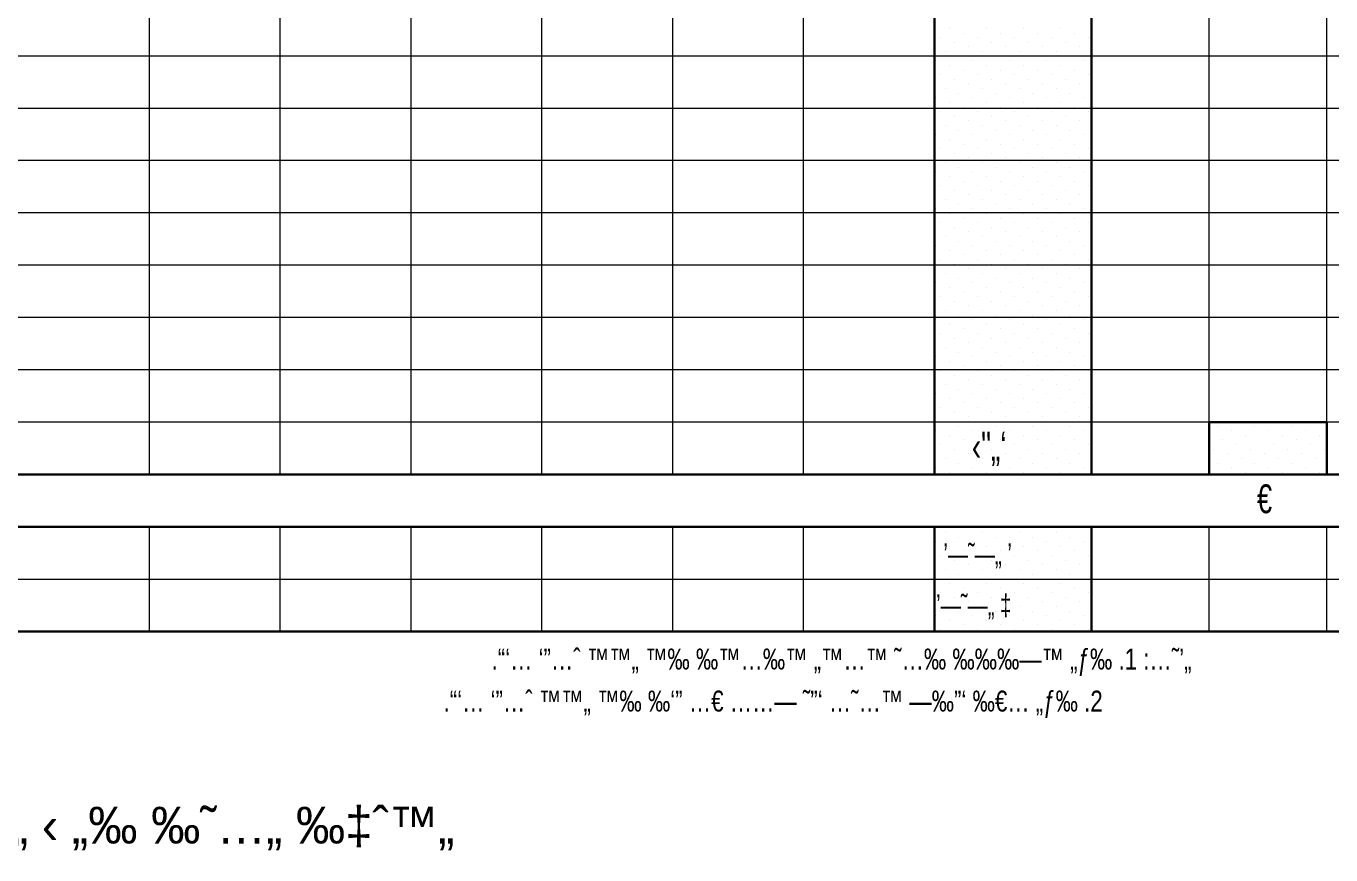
# Model space of a CAD drawing. Extents: x 7547 to 13940, y 5348 to 8442.
# Drawn here: x 10439 to 11436, y 7164 to 7797 of the extents above; entities that cross this region are included whole.
import ezdxf
from ezdxf.enums import TextEntityAlignment as Align

# ---------------------------------------------------------------- set-up
doc = ezdxf.new("R2010")
doc.units = 0
doc.header["$LTSCALE"] = 50
doc.header["$MEASUREMENT"] = 0
doc.layers.add('AXES', color=7, linetype='CONTINUOUS')
for name, color, linetype, lineweight in [('hatch', 8, 'CONTINUOUS', 13), ('misger-1', 11, 'CONTINUOUS', 30), ('misger-d', 1, 'CONTINUOUS', 18), ('text-1', 11, 'CONTINUOUS', 30), ('TEXT-d', 1, 'CONTINUOUS', 18)]:
    doc.layers.add(name, color=color, linetype=linetype, lineweight=lineweight)
doc.styles.add('FONT_9_HAND', font='heb.shx', dxfattribs={"width": 0.8})
doc.styles.add('HEB2', font='heb.shx', dxfattribs={"width": 1.3, "height": 2})

msp = doc.modelspace()

# ---------------------------------------------------------------- linework, layer by layer
at = {"layer": 'hatch'}
for p, q in [((11144.72, 7795.64), (11144.72, 7795.64)), ((11155.33, 7792.1), (11155.33, 7792.1)), ((11173.01, 7795.64), (11173.01, 7795.64)), ((11183.61, 7792.1), (11183.61, 7792.1)), ((11201.29, 7795.64), (11201.29, 7795.64)), ((11211.9, 7792.1), (11211.9, 7792.1)), ((11229.58, 7795.64), (11229.58, 7795.64)), ((11240.18, 7792.1), (11240.18, 7792.1)), ((11137.65, 7788.57), (11137.65, 7788.57)), ((11148.26, 7785.03), (11148.26, 7785.03)), ((11158.86, 7781.5), (11158.86, 7781.5)), ((11165.94, 7788.57), (11165.94, 7788.57)), ((11176.54, 7785.03), (11176.54, 7785.03)), ((11187.15, 7781.5), (11187.15, 7781.5)), ((11194.22, 7788.57), (11194.22, 7788.57)), ((11204.83, 7785.03), (11204.83, 7785.03)), ((11215.43, 7781.5), (11215.43, 7781.5)), ((11222.5, 7788.57), (11222.5, 7788.57)), ((11233.11, 7785.03), (11233.11, 7785.03)), ((11243.72, 7781.5), (11243.72, 7781.5)), ((11250.79, 7788.57), (11250.79, 7788.57)), ((11134.12, 7770.89), (11134.12, 7770.89)), ((11141.19, 7777.96), (11141.19, 7777.96)), ((11151.79, 7774.42), (11151.79, 7774.42)), ((11162.4, 7770.89), (11162.4, 7770.89)), ((11169.47, 7777.96), (11169.47, 7777.96)), ((11180.08, 7774.42), (11180.08, 7774.42)), ((11190.68, 7770.89), (11190.68, 7770.89)), ((11197.76, 7777.96), (11197.76, 7777.96)), ((11208.36, 7774.42), (11208.36, 7774.42)), ((11218.97, 7770.89), (11218.97, 7770.89)), ((11226.04, 7777.96), (11226.04, 7777.96)), ((11236.65, 7774.42), (11236.65, 7774.42)), ((11247.25, 7770.89), (11247.25, 7770.89)), ((11137.65, 7760.28), (11137.65, 7760.28)), ((11144.72, 7767.35), (11144.72, 7767.35)), ((11155.33, 7763.82), (11155.33, 7763.82)), ((11165.94, 7760.28), (11165.94, 7760.28)), ((11173.01, 7767.35), (11173.01, 7767.35)), ((11183.61, 7763.82), (11183.61, 7763.82)), ((11194.22, 7760.28), (11194.22, 7760.28)), ((11201.29, 7767.35), (11201.29, 7767.35)), ((11211.9, 7763.82), (11211.9, 7763.82)), ((11222.5, 7760.28), (11222.5, 7760.28)), ((11229.58, 7767.35), (11229.58, 7767.35)), ((11240.18, 7763.82), (11240.18, 7763.82)), ((11250.79, 7760.28), (11250.79, 7760.28)), ((11148.26, 7756.75), (11148.26, 7756.75)), ((11158.86, 7753.21), (11158.86, 7753.21)), ((11176.54, 7756.75), (11176.54, 7756.75)), ((11187.15, 7753.21), (11187.15, 7753.21)), ((11204.83, 7756.75), (11204.83, 7756.75)), ((11215.43, 7753.21), (11215.43, 7753.21)), ((11233.11, 7756.75), (11233.11, 7756.75)), ((11243.72, 7753.21), (11243.72, 7753.21)), ((11134.12, 7742.6), (11134.12, 7742.6)), ((11141.19, 7749.68), (11141.19, 7749.68)), ((11151.79, 7746.14), (11151.79, 7746.14)), ((11162.4, 7742.6), (11162.4, 7742.6)), ((11169.47, 7749.68), (11169.47, 7749.68)), ((11180.08, 7746.14), (11180.08, 7746.14)), ((11190.68, 7742.6), (11190.68, 7742.6)), ((11197.76, 7749.68), (11197.76, 7749.68)), ((11208.36, 7746.14), (11208.36, 7746.14)), ((11218.97, 7742.6), (11218.97, 7742.6)), ((11226.04, 7749.68), (11226.04, 7749.68)), ((11236.65, 7746.14), (11236.65, 7746.14)), ((11247.25, 7742.6), (11247.25, 7742.6)), ((11137.65, 7732), (11137.65, 7732)), ((11144.72, 7739.07), (11144.72, 7739.07)), ((11155.33, 7735.53), (11155.33, 7735.53)), ((11165.94, 7732), (11165.94, 7732)), ((11173.01, 7739.07), (11173.01, 7739.07)), ((11183.61, 7735.53), (11183.61, 7735.53)), ((11194.22, 7732), (11194.22, 7732)), ((11201.29, 7739.07), (11201.29, 7739.07)), ((11211.9, 7735.53), (11211.9, 7735.53)), ((11222.5, 7732), (11222.5, 7732)), ((11229.58, 7739.07), (11229.58, 7739.07)), ((11240.18, 7735.53), (11240.18, 7735.53)), ((11250.79, 7732), (11250.79, 7732)), ((11141.19, 7721.39), (11141.19, 7721.39)), ((11148.26, 7728.46), (11148.26, 7728.46)), ((11158.86, 7724.93), (11158.86, 7724.93)), ((11169.47, 7721.39), (11169.47, 7721.39)), ((11176.54, 7728.46), (11176.54, 7728.46)), ((11187.15, 7724.93), (11187.15, 7724.93)), ((11197.76, 7721.39), (11197.76, 7721.39)), ((11204.83, 7728.46), (11204.83, 7728.46)), ((11215.43, 7724.93), (11215.43, 7724.93)), ((11226.04, 7721.39), (11226.04, 7721.39)), ((11233.11, 7728.46), (11233.11, 7728.46)), ((11243.72, 7724.93), (11243.72, 7724.93)), ((11134.12, 7714.32), (11134.12, 7714.32)), ((11144.72, 7710.78), (11144.72, 7710.78)), ((11151.79, 7717.86), (11151.79, 7717.86)), ((11162.4, 7714.32), (11162.4, 7714.32)), ((11173.01, 7710.78), (11173.01, 7710.78)), ((11180.08, 7717.86), (11180.08, 7717.86)), ((11190.68, 7714.32), (11190.68, 7714.32)), ((11201.29, 7710.78), (11201.29, 7710.78)), ((11208.36, 7717.86), (11208.36, 7717.86)), ((11218.97, 7714.32), (11218.97, 7714.32)), ((11229.58, 7710.78), (11229.58, 7710.78)), ((11236.65, 7717.86), (11236.65, 7717.86)), ((11247.25, 7714.32), (11247.25, 7714.32)), ((11137.65, 7703.71), (11137.65, 7703.71)), ((11148.26, 7700.18), (11148.26, 7700.18)), ((11155.33, 7707.25), (11155.33, 7707.25)), ((11165.94, 7703.71), (11165.94, 7703.71)), ((11176.54, 7700.18), (11176.54, 7700.18)), ((11183.61, 7707.25), (11183.61, 7707.25)), ((11194.22, 7703.71), (11194.22, 7703.71)), ((11204.83, 7700.18), (11204.83, 7700.18)), ((11211.9, 7707.25), (11211.9, 7707.25)), ((11222.5, 7703.71), (11222.5, 7703.71)), ((11233.11, 7700.18), (11233.11, 7700.18)), ((11240.18, 7707.25), (11240.18, 7707.25)), ((11250.79, 7703.71), (11250.79, 7703.71)), ((11141.19, 7693.11), (11141.19, 7693.11)), ((11158.86, 7696.64), (11158.86, 7696.64)), ((11169.47, 7693.11), (11169.47, 7693.11)), ((11187.15, 7696.64), (11187.15, 7696.64)), ((11197.76, 7693.11), (11197.76, 7693.11)), ((11215.43, 7696.64), (11215.43, 7696.64)), ((11226.04, 7693.11), (11226.04, 7693.11)), ((11243.72, 7696.64), (11243.72, 7696.64)), ((11134.12, 7686.04), (11134.12, 7686.04)), ((11144.72, 7682.5), (11144.72, 7682.5)), ((11151.79, 7689.57), (11151.79, 7689.57)), ((11162.4, 7686.04), (11162.4, 7686.04)), ((11173.01, 7682.5), (11173.01, 7682.5)), ((11180.08, 7689.57), (11180.08, 7689.57)), ((11190.68, 7686.04), (11190.68, 7686.04)), ((11201.29, 7682.5), (11201.29, 7682.5)), ((11208.36, 7689.57), (11208.36, 7689.57)), ((11218.97, 7686.04), (11218.97, 7686.04)), ((11229.58, 7682.5), (11229.58, 7682.5)), ((11236.65, 7689.57), (11236.65, 7689.57)), ((11247.25, 7686.04), (11247.25, 7686.04)), ((11137.65, 7675.43), (11137.65, 7675.43)), ((11148.26, 7671.89), (11148.26, 7671.89)), ((11155.33, 7678.96), (11155.33, 7678.96)), ((11165.94, 7675.43), (11165.94, 7675.43)), ((11176.54, 7671.89), (11176.54, 7671.89)), ((11183.61, 7678.96), (11183.61, 7678.96)), ((11194.22, 7675.43), (11194.22, 7675.43)), ((11204.83, 7671.89), (11204.83, 7671.89)), ((11211.9, 7678.96), (11211.9, 7678.96)), ((11222.5, 7675.43), (11222.5, 7675.43)), ((11233.11, 7671.89), (11233.11, 7671.89)), ((11240.18, 7678.96), (11240.18, 7678.96)), ((11250.79, 7675.43), (11250.79, 7675.43)), ((11141.19, 7664.82), (11141.19, 7664.82)), ((11151.79, 7661.29), (11151.79, 7661.29)), ((11158.86, 7668.36), (11158.86, 7668.36)), ((11169.47, 7664.82), (11169.47, 7664.82)), ((11180.08, 7661.29), (11180.08, 7661.29)), ((11187.15, 7668.36), (11187.15, 7668.36)), ((11197.76, 7664.82), (11197.76, 7664.82)), ((11208.36, 7661.29), (11208.36, 7661.29)), ((11215.43, 7668.36), (11215.43, 7668.36)), ((11226.04, 7664.82), (11226.04, 7664.82)), ((11236.65, 7661.29), (11236.65, 7661.29)), ((11243.72, 7668.36), (11243.72, 7668.36)), ((11134.12, 7657.75), (11134.12, 7657.75)), ((11144.72, 7654.22), (11144.72, 7654.22)), ((11155.33, 7650.68), (11155.33, 7650.68)), ((11162.4, 7657.75), (11162.4, 7657.75)), ((11173.01, 7654.22), (11173.01, 7654.22)), ((11183.61, 7650.68), (11183.61, 7650.68)), ((11190.68, 7657.75), (11190.68, 7657.75)), ((11201.29, 7654.22), (11201.29, 7654.22)), ((11211.9, 7650.68), (11211.9, 7650.68)), ((11218.97, 7657.75), (11218.97, 7657.75)), ((11229.58, 7654.22), (11229.58, 7654.22)), ((11240.18, 7650.68), (11240.18, 7650.68)), ((11247.25, 7657.75), (11247.25, 7657.75)), ((11137.65, 7647.14), (11137.65, 7647.14)), ((11148.26, 7643.61), (11148.26, 7643.61)), ((11158.86, 7640.07), (11158.86, 7640.07)), ((11165.94, 7647.14), (11165.94, 7647.14)), ((11176.54, 7643.61), (11176.54, 7643.61)), ((11187.15, 7640.07), (11187.15, 7640.07)), ((11194.22, 7647.14), (11194.22, 7647.14)), ((11204.83, 7643.61), (11204.83, 7643.61)), ((11215.43, 7640.07), (11215.43, 7640.07)), ((11222.5, 7647.14), (11222.5, 7647.14)), ((11233.11, 7643.61), (11233.11, 7643.61)), ((11243.72, 7640.07), (11243.72, 7640.07)), ((11250.79, 7647.14), (11250.79, 7647.14)), ((11141.19, 7636.54), (11141.19, 7636.54)), ((11151.79, 7633), (11151.79, 7633)), ((11169.47, 7636.54), (11169.47, 7636.54)), ((11180.08, 7633), (11180.08, 7633)), ((11197.76, 7636.54), (11197.76, 7636.54)), ((11208.36, 7633), (11208.36, 7633)), ((11226.04, 7636.54), (11226.04, 7636.54)), ((11236.65, 7633), (11236.65, 7633)), ((11134.12, 7629.47), (11134.12, 7629.47)), ((11144.72, 7625.93), (11144.72, 7625.93)), ((11155.33, 7622.4), (11155.33, 7622.4)), ((11162.4, 7629.47), (11162.4, 7629.47)), ((11173.01, 7625.93), (11173.01, 7625.93)), ((11183.61, 7622.4), (11183.61, 7622.4)), ((11190.68, 7629.47), (11190.68, 7629.47)), ((11201.29, 7625.93), (11201.29, 7625.93)), ((11211.9, 7622.4), (11211.9, 7622.4)), ((11218.97, 7629.47), (11218.97, 7629.47)), ((11229.58, 7625.93), (11229.58, 7625.93)), ((11240.18, 7622.4), (11240.18, 7622.4)), ((11247.25, 7629.47), (11247.25, 7629.47)), ((11137.65, 7618.86), (11137.65, 7618.86)), ((11148.26, 7615.32), (11148.26, 7615.32)), ((11158.86, 7611.79), (11158.86, 7611.79)), ((11165.94, 7618.86), (11165.94, 7618.86)), ((11176.54, 7615.32), (11176.54, 7615.32)), ((11187.15, 7611.79), (11187.15, 7611.79)), ((11194.22, 7618.86), (11194.22, 7618.86)), ((11204.83, 7615.32), (11204.83, 7615.32)), ((11215.43, 7611.79), (11215.43, 7611.79)), ((11222.5, 7618.86), (11222.5, 7618.86)), ((11233.11, 7615.32), (11233.11, 7615.32)), ((11243.72, 7611.79), (11243.72, 7611.79)), ((11250.79, 7618.86), (11250.79, 7618.86)), ((11134.12, 7601.18), (11134.12, 7601.18)), ((11141.19, 7608.25), (11141.19, 7608.25)), ((11151.79, 7604.72), (11151.79, 7604.72)), ((11162.4, 7601.18), (11162.4, 7601.18)), ((11169.47, 7608.25), (11169.47, 7608.25)), ((11180.08, 7604.72), (11180.08, 7604.72)), ((11190.68, 7601.18), (11190.68, 7601.18)), ((11197.76, 7608.25), (11197.76, 7608.25)), ((11208.36, 7604.72), (11208.36, 7604.72)), ((11218.97, 7601.18), (11218.97, 7601.18)), ((11226.04, 7608.25), (11226.04, 7608.25)), ((11236.65, 7604.72), (11236.65, 7604.72)), ((11247.25, 7601.18), (11247.25, 7601.18)), ((11137.65, 7590.58), (11137.65, 7590.58)), ((11144.72, 7597.65), (11144.72, 7597.65)), ((11155.33, 7594.11), (11155.33, 7594.11)), ((11165.94, 7590.58), (11165.94, 7590.58)), ((11173.01, 7597.65), (11173.01, 7597.65)), ((11183.61, 7594.11), (11183.61, 7594.11)), ((11194.22, 7590.58), (11194.22, 7590.58)), ((11201.29, 7597.65), (11201.29, 7597.65)), ((11211.9, 7594.11), (11211.9, 7594.11)), ((11222.5, 7590.58), (11222.5, 7590.58)), ((11229.58, 7597.65), (11229.58, 7597.65)), ((11240.18, 7594.11), (11240.18, 7594.11)), ((11250.79, 7590.58), (11250.79, 7590.58)), ((11148.26, 7587.04), (11148.26, 7587.04)), ((11158.86, 7583.51), (11158.86, 7583.51)), ((11176.54, 7587.04), (11176.54, 7587.04)), ((11187.15, 7583.51), (11187.15, 7583.51)), ((11204.83, 7587.04), (11204.83, 7587.04)), ((11215.43, 7583.51), (11215.43, 7583.51)), ((11233.11, 7587.04), (11233.11, 7587.04)), ((11243.72, 7583.51), (11243.72, 7583.51)), ((11134.12, 7572.9), (11134.12, 7572.9)), ((11141.19, 7579.97), (11141.19, 7579.97)), ((11151.79, 7576.43), (11151.79, 7576.43)), ((11162.4, 7572.9), (11162.4, 7572.9)), ((11169.47, 7579.97), (11169.47, 7579.97)), ((11180.08, 7576.43), (11180.08, 7576.43)), ((11190.68, 7572.9), (11190.68, 7572.9)), ((11197.76, 7579.97), (11197.76, 7579.97)), ((11208.36, 7576.43), (11208.36, 7576.43)), ((11218.97, 7572.9), (11218.97, 7572.9)), ((11226.04, 7579.97), (11226.04, 7579.97)), ((11236.65, 7576.43), (11236.65, 7576.43)), ((11247.25, 7572.9), (11247.25, 7572.9)), ((11137.65, 7562.29), (11137.65, 7562.29)), ((11144.72, 7569.36), (11144.72, 7569.36)), ((11155.33, 7565.83), (11155.33, 7565.83)), ((11165.94, 7562.29), (11165.94, 7562.29)), ((11173.01, 7569.36), (11173.01, 7569.36)), ((11183.61, 7565.83), (11183.61, 7565.83)), ((11194.22, 7562.29), (11194.22, 7562.29)), ((11201.29, 7569.36), (11201.29, 7569.36)), ((11211.9, 7565.83), (11211.9, 7565.83)), ((11222.5, 7562.29), (11222.5, 7562.29)), ((11229.58, 7569.36), (11229.58, 7569.36)), ((11240.18, 7565.83), (11240.18, 7565.83)), ((11250.79, 7562.29), (11250.79, 7562.29)), ((11141.19, 7551.69), (11141.19, 7551.69)), ((11148.26, 7558.76), (11148.26, 7558.76)), ((11158.86, 7555.22), (11158.86, 7555.22)), ((11169.47, 7551.69), (11169.47, 7551.69)), ((11176.54, 7558.76), (11176.54, 7558.76)), ((11187.15, 7555.22), (11187.15, 7555.22)), ((11197.76, 7551.69), (11197.76, 7551.69)), ((11204.83, 7558.76), (11204.83, 7558.76)), ((11215.43, 7555.22), (11215.43, 7555.22)), ((11226.04, 7551.69), (11226.04, 7551.69)), ((11233.11, 7558.76), (11233.11, 7558.76)), ((11243.72, 7555.22), (11243.72, 7555.22)), ((11134.12, 7544.61), (11134.12, 7544.61)), ((11144.72, 7541.08), (11144.72, 7541.08)), ((11151.79, 7548.15), (11151.79, 7548.15)), ((11162.4, 7544.61), (11162.4, 7544.61)), ((11173.01, 7541.08), (11173.01, 7541.08)), ((11180.08, 7548.15), (11180.08, 7548.15)), ((11190.68, 7544.61), (11190.68, 7544.61)), ((11201.29, 7541.08), (11201.29, 7541.08)), ((11208.36, 7548.15), (11208.36, 7548.15)), ((11218.97, 7544.61), (11218.97, 7544.61)), ((11229.58, 7541.08), (11229.58, 7541.08)), ((11236.65, 7548.15), (11236.65, 7548.15)), ((11247.25, 7544.61), (11247.25, 7544.61)), ((11137.65, 7534.01), (11137.65, 7534.01)), ((11148.26, 7530.47), (11148.26, 7530.47)), ((11155.33, 7537.54), (11155.33, 7537.54)), ((11165.94, 7534.01), (11165.94, 7534.01)), ((11176.54, 7530.47), (11176.54, 7530.47)), ((11183.61, 7537.54), (11183.61, 7537.54)), ((11194.22, 7534.01), (11194.22, 7534.01)), ((11204.83, 7530.47), (11204.83, 7530.47)), ((11211.9, 7537.54), (11211.9, 7537.54)), ((11222.5, 7534.01), (11222.5, 7534.01)), ((11233.11, 7530.47), (11233.11, 7530.47)), ((11240.18, 7537.54), (11240.18, 7537.54)), ((11250.79, 7534.01), (11250.79, 7534.01)), ((11141.19, 7523.4), (11141.19, 7523.4)), ((11158.86, 7526.94), (11158.86, 7526.94)), ((11169.47, 7523.4), (11169.47, 7523.4)), ((11187.15, 7526.94), (11187.15, 7526.94)), ((11197.76, 7523.4), (11197.76, 7523.4)), ((11215.43, 7526.94), (11215.43, 7526.94)), ((11226.04, 7523.4), (11226.04, 7523.4)), ((11243.72, 7526.94), (11243.72, 7526.94)), ((11134.12, 7516.33), (11134.12, 7516.33)), ((11144.72, 7512.79), (11144.72, 7512.79)), ((11151.79, 7519.87), (11151.79, 7519.87)), ((11162.4, 7516.33), (11162.4, 7516.33)), ((11173.01, 7512.79), (11173.01, 7512.79)), ((11180.08, 7519.87), (11180.08, 7519.87)), ((11190.68, 7516.33), (11190.68, 7516.33)), ((11201.29, 7512.79), (11201.29, 7512.79)), ((11208.36, 7519.87), (11208.36, 7519.87)), ((11218.97, 7516.33), (11218.97, 7516.33)), ((11229.58, 7512.79), (11229.58, 7512.79)), ((11236.65, 7519.87), (11236.65, 7519.87)), ((11247.25, 7516.33), (11247.25, 7516.33)), ((11137.65, 7505.72), (11137.65, 7505.72)), ((11148.26, 7502.19), (11148.26, 7502.19)), ((11155.33, 7509.26), (11155.33, 7509.26)), ((11165.94, 7505.72), (11165.94, 7505.72)), ((11176.54, 7502.19), (11176.54, 7502.19)), ((11183.61, 7509.26), (11183.61, 7509.26)), ((11194.22, 7505.72), (11194.22, 7505.72)), ((11204.83, 7502.19), (11204.83, 7502.19)), ((11211.9, 7509.26), (11211.9, 7509.26)), ((11222.5, 7505.72), (11222.5, 7505.72)), ((11233.11, 7502.19), (11233.11, 7502.19)), ((11240.18, 7509.26), (11240.18, 7509.26)), ((11250.79, 7505.72), (11250.79, 7505.72)), ((11141.19, 7495.12), (11141.19, 7495.12)), ((11151.79, 7491.58), (11151.79, 7491.58)), ((11158.86, 7498.65), (11158.86, 7498.65)), ((11169.47, 7495.12), (11169.47, 7495.12)), ((11180.08, 7491.58), (11180.08, 7491.58)), ((11187.15, 7498.65), (11187.15, 7498.65)), ((11197.76, 7495.12), (11197.76, 7495.12)), ((11208.36, 7491.58), (11208.36, 7491.58)), ((11215.43, 7498.65), (11215.43, 7498.65)), ((11226.04, 7495.12), (11226.04, 7495.12)), ((11236.65, 7491.58), (11236.65, 7491.58)), ((11243.72, 7498.65), (11243.72, 7498.65)), ((11349.78, 7491.58), (11349.78, 7491.58)), ((11378.07, 7491.58), (11378.07, 7491.58)), ((11406.35, 7491.58), (11406.35, 7491.58)), ((11134.12, 7488.05), (11134.12, 7488.05)), ((11144.72, 7484.51), (11144.72, 7484.51)), ((11155.33, 7480.97), (11155.33, 7480.97)), ((11162.4, 7488.05), (11162.4, 7488.05)), ((11173.01, 7484.51), (11173.01, 7484.51)), ((11183.61, 7480.97), (11183.61, 7480.97)), ((11190.68, 7488.05), (11190.68, 7488.05)), ((11201.29, 7484.51), (11201.29, 7484.51)), ((11211.9, 7480.97), (11211.9, 7480.97)), ((11218.97, 7488.05), (11218.97, 7488.05)), ((11229.58, 7484.51), (11229.58, 7484.51)), ((11240.18, 7480.97), (11240.18, 7480.97)), ((11247.25, 7488.05), (11247.25, 7488.05)), ((11353.32, 7480.97), (11353.32, 7480.97)), ((11360.39, 7488.05), (11360.39, 7488.05)), ((11371, 7484.51), (11371, 7484.51)), ((11388.67, 7488.05), (11388.67, 7488.05)), ((11399.28, 7484.51), (11399.28, 7484.51)), ((11409.89, 7480.97), (11409.89, 7480.97)), ((11416.96, 7488.05), (11416.96, 7488.05)), ((11427.57, 7484.51), (11427.57, 7484.51)), ((11137.65, 7477.44), (11137.65, 7477.44)), ((11148.26, 7473.9), (11148.26, 7473.9)), ((11165.94, 7477.44), (11165.94, 7477.44)), ((11176.54, 7473.9), (11176.54, 7473.9)), ((11194.22, 7477.44), (11194.22, 7477.44)), ((11204.83, 7473.9), (11204.83, 7473.9)), ((11222.5, 7477.44), (11222.5, 7477.44)), ((11233.11, 7473.9), (11233.11, 7473.9)), ((11250.79, 7477.44), (11250.79, 7477.44)), ((11346.25, 7473.9), (11346.25, 7473.9)), ((11363.93, 7477.44), (11363.93, 7477.44)), ((11374.53, 7473.9), (11374.53, 7473.9)), ((11392.21, 7477.44), (11392.21, 7477.44)), ((11402.82, 7473.9), (11402.82, 7473.9)), ((11420.49, 7477.44), (11420.49, 7477.44)), ((11431.1, 7473.9), (11431.1, 7473.9)), ((11141.19, 7466.83), (11141.19, 7466.83)), ((11151.79, 7463.3), (11151.79, 7463.3)), ((11158.86, 7470.37), (11158.86, 7470.37)), ((11169.47, 7466.83), (11169.47, 7466.83)), ((11180.08, 7463.3), (11180.08, 7463.3)), ((11187.15, 7470.37), (11187.15, 7470.37)), ((11197.76, 7466.83), (11197.76, 7466.83)), ((11208.36, 7463.3), (11208.36, 7463.3)), ((11215.43, 7470.37), (11215.43, 7470.37)), ((11226.04, 7466.83), (11226.04, 7466.83)), ((11236.65, 7463.3), (11236.65, 7463.3)), ((11243.72, 7470.37), (11243.72, 7470.37)), ((11349.78, 7463.3), (11349.78, 7463.3)), ((11356.85, 7470.37), (11356.85, 7470.37)), ((11367.46, 7466.83), (11367.46, 7466.83)), ((11378.07, 7463.3), (11378.07, 7463.3)), ((11385.14, 7470.37), (11385.14, 7470.37)), ((11395.75, 7466.83), (11395.75, 7466.83)), ((11406.35, 7463.3), (11406.35, 7463.3)), ((11413.42, 7470.37), (11413.42, 7470.37)), ((11424.03, 7466.83), (11424.03, 7466.83)), ((11134.12, 7459.76), (11134.12, 7459.76)), ((11144.72, 7456.23), (11144.72, 7456.23)), ((11162.4, 7459.76), (11162.4, 7459.76)), ((11173.01, 7456.23), (11173.01, 7456.23)), ((11190.68, 7459.76), (11190.68, 7459.76)), ((11201.29, 7456.23), (11201.29, 7456.23)), ((11218.97, 7459.76), (11218.97, 7459.76)), ((11229.58, 7456.23), (11229.58, 7456.23)), ((11247.25, 7459.76), (11247.25, 7459.76)), ((11360.39, 7459.76), (11360.39, 7459.76)), ((11371, 7456.23), (11371, 7456.23)), ((11388.67, 7459.76), (11388.67, 7459.76)), ((11399.28, 7456.23), (11399.28, 7456.23)), ((11416.96, 7459.76), (11416.96, 7459.76)), ((11427.57, 7456.23), (11427.57, 7456.23)), ((11158.86, 7413.8), (11158.86, 7413.8)), ((11187.15, 7413.8), (11187.15, 7413.8)), ((11215.43, 7413.8), (11215.43, 7413.8)), ((11243.72, 7413.8), (11243.72, 7413.8)), ((11134.12, 7403.19), (11134.12, 7403.19)), ((11141.19, 7410.26), (11141.19, 7410.26)), ((11151.79, 7406.73), (11151.79, 7406.73)), ((11162.4, 7403.19), (11162.4, 7403.19)), ((11169.47, 7410.26), (11169.47, 7410.26)), ((11180.08, 7406.73), (11180.08, 7406.73)), ((11190.68, 7403.19), (11190.68, 7403.19)), ((11197.76, 7410.26), (11197.76, 7410.26)), ((11208.36, 7406.73), (11208.36, 7406.73)), ((11218.97, 7403.19), (11218.97, 7403.19)), ((11226.04, 7410.26), (11226.04, 7410.26)), ((11236.65, 7406.73), (11236.65, 7406.73)), ((11247.25, 7403.19), (11247.25, 7403.19)), ((11137.65, 7392.59), (11137.65, 7392.59)), ((11144.72, 7399.66), (11144.72, 7399.66)), ((11155.33, 7396.12), (11155.33, 7396.12)), ((11165.94, 7392.59), (11165.94, 7392.59)), ((11173.01, 7399.66), (11173.01, 7399.66)), ((11183.61, 7396.12), (11183.61, 7396.12)), ((11194.22, 7392.59), (11194.22, 7392.59)), ((11201.29, 7399.66), (11201.29, 7399.66)), ((11211.9, 7396.12), (11211.9, 7396.12)), ((11222.5, 7392.59), (11222.5, 7392.59)), ((11229.58, 7399.66), (11229.58, 7399.66)), ((11240.18, 7396.12), (11240.18, 7396.12)), ((11250.79, 7392.59), (11250.79, 7392.59)), ((11141.19, 7381.98), (11141.19, 7381.98)), ((11148.26, 7389.05), (11148.26, 7389.05)), ((11158.86, 7385.52), (11158.86, 7385.52)), ((11169.47, 7381.98), (11169.47, 7381.98)), ((11176.54, 7389.05), (11176.54, 7389.05)), ((11187.15, 7385.52), (11187.15, 7385.52)), ((11197.76, 7381.98), (11197.76, 7381.98)), ((11204.83, 7389.05), (11204.83, 7389.05)), ((11215.43, 7385.52), (11215.43, 7385.52)), ((11226.04, 7381.98), (11226.04, 7381.98)), ((11233.11, 7389.05), (11233.11, 7389.05)), ((11243.72, 7385.52), (11243.72, 7385.52)), ((11134.12, 7374.91), (11134.12, 7374.91)), ((11144.72, 7371.37), (11144.72, 7371.37)), ((11151.79, 7378.44), (11151.79, 7378.44)), ((11162.4, 7374.91), (11162.4, 7374.91)), ((11173.01, 7371.37), (11173.01, 7371.37)), ((11180.08, 7378.44), (11180.08, 7378.44)), ((11190.68, 7374.91), (11190.68, 7374.91)), ((11201.29, 7371.37), (11201.29, 7371.37)), ((11208.36, 7378.44), (11208.36, 7378.44)), ((11218.97, 7374.91), (11218.97, 7374.91)), ((11229.58, 7371.37), (11229.58, 7371.37)), ((11236.65, 7378.44), (11236.65, 7378.44)), ((11247.25, 7374.91), (11247.25, 7374.91)), ((11137.65, 7364.3), (11137.65, 7364.3)), ((11148.26, 7360.77), (11148.26, 7360.77)), ((11155.33, 7367.84), (11155.33, 7367.84)), ((11165.94, 7364.3), (11165.94, 7364.3)), ((11176.54, 7360.77), (11176.54, 7360.77)), ((11183.61, 7367.84), (11183.61, 7367.84)), ((11194.22, 7364.3), (11194.22, 7364.3)), ((11204.83, 7360.77), (11204.83, 7360.77)), ((11211.9, 7367.84), (11211.9, 7367.84)), ((11222.5, 7364.3), (11222.5, 7364.3)), ((11233.11, 7360.77), (11233.11, 7360.77)), ((11240.18, 7367.84), (11240.18, 7367.84)), ((11250.79, 7364.3), (11250.79, 7364.3)), ((11141.19, 7353.7), (11141.19, 7353.7)), ((11158.86, 7357.23), (11158.86, 7357.23)), ((11169.47, 7353.7), (11169.47, 7353.7)), ((11187.15, 7357.23), (11187.15, 7357.23)), ((11197.76, 7353.7), (11197.76, 7353.7)), ((11215.43, 7357.23), (11215.43, 7357.23)), ((11226.04, 7353.7), (11226.04, 7353.7)), ((11243.72, 7357.23), (11243.72, 7357.23)), ((11134.12, 7346.62), (11134.12, 7346.62)), ((11144.72, 7343.09), (11144.72, 7343.09)), ((11151.79, 7350.16), (11151.79, 7350.16)), ((11162.4, 7346.62), (11162.4, 7346.62)), ((11173.01, 7343.09), (11173.01, 7343.09)), ((11180.08, 7350.16), (11180.08, 7350.16)), ((11190.68, 7346.62), (11190.68, 7346.62)), ((11201.29, 7343.09), (11201.29, 7343.09)), ((11208.36, 7350.16), (11208.36, 7350.16)), ((11218.97, 7346.62), (11218.97, 7346.62)), ((11229.58, 7343.09), (11229.58, 7343.09)), ((11236.65, 7350.16), (11236.65, 7350.16)), ((11247.25, 7346.62), (11247.25, 7346.62)), ((11137.65, 7336.02), (11137.65, 7336.02)), ((11155.33, 7339.55), (11155.33, 7339.55)), ((11165.94, 7336.02), (11165.94, 7336.02)), ((11183.61, 7339.55), (11183.61, 7339.55)), ((11194.22, 7336.02), (11194.22, 7336.02)), ((11211.9, 7339.55), (11211.9, 7339.55)), ((11222.5, 7336.02), (11222.5, 7336.02)), ((11240.18, 7339.55), (11240.18, 7339.55)), ((11250.79, 7336.02), (11250.79, 7336.02))]:
    msp.add_line(p, q, dxfattribs=at)
for points in [[(11133.08, 7454.52), (11133.08, 8254.52), (11253.08, 8254.52), (11253.08, 7454.52), (11133.08, 7454.52)], [(11343.08, 7454.52), (11343.08, 7494.52), (11433.08, 7494.52), (11433.08, 7454.52), (11343.08, 7454.52)], [(11133.08, 7334.52), (11133.08, 7414.52), (11253.08, 7414.52), (11253.08, 7334.52), (11133.08, 7334.52)]]:
    msp.add_lwpolyline(points, dxfattribs=at)
at = {"layer": 'misger-1'}
for p, q in [((11133.08, 7454.52), (11133.08, 8254.52)), ((11253.08, 7454.52), (11253.08, 8254.52)), ((9613.08, 7454.52), (12063.08, 7454.52)), ((9613.08, 7414.52), (12063.08, 7414.52)), ((11133.08, 7374.52), (11133.08, 7414.52)), ((11253.08, 7374.52), (11253.08, 7414.52)), ((11133.08, 7334.52), (11133.08, 7374.52)), ((11253.08, 7334.52), (11253.08, 7374.52)), ((9613.08, 7334.52), (12063.08, 7334.52))]:
    msp.add_line(p, q, dxfattribs=at)
msp.add_lwpolyline([(11433.08, 7494.52), (11343.08, 7494.52), (11343.08, 7454.52), (11433.08, 7454.52)], close=True, dxfattribs=at)
at = {"layer": 'misger-d'}
for p, q in [((10533.08, 7454.52), (10533.08, 8174.52)), ((10633.08, 7454.52), (10633.08, 8174.52)), ((10733.08, 7454.52), (10733.08, 8174.52)), ((10833.08, 7454.52), (10833.08, 8174.52)), ((10933.08, 7454.52), (10933.08, 8174.52)), ((11033.08, 7454.52), (11033.08, 8174.52)), ((11433.08, 7454.52), (11433.08, 8174.52)), ((11343.08, 7454.52), (11343.08, 8134.52)), ((12063.08, 7774.52), (9613.08, 7774.52)), ((12063.08, 7734.52), (9613.08, 7734.52)), ((12063.08, 7694.52), (9613.08, 7694.52)), ((12063.08, 7654.52), (9613.08, 7654.52)), ((12063.08, 7614.52), (9613.08, 7614.52)), ((12063.08, 7574.52), (9613.08, 7574.52)), ((12063.08, 7534.52), (9613.08, 7534.52)), ((12063.08, 7494.52), (9613.08, 7494.52)), ((10533.08, 7334.52), (10533.08, 7414.52)), ((10633.08, 7334.52), (10633.08, 7414.52)), ((10733.08, 7334.52), (10733.08, 7414.52)), ((10833.08, 7334.52), (10833.08, 7414.52)), ((10933.08, 7334.52), (10933.08, 7414.52)), ((11033.08, 7334.52), (11033.08, 7414.52)), ((11343.08, 7334.52), (11343.08, 7414.52)), ((11433.08, 7334.52), (11433.08, 7414.52)), ((9613.08, 7374.52), (12063.08, 7374.52))]:
    msp.add_line(p, q, dxfattribs=at)

# ---------------------------------------------------------------- texts
at = {"layer": 'AXES', "color": 3, "linetype": 'Continuous', "style": 'FONT_9_HAND', "width": 0.705882}
msp.add_text('€', height=22, dxfattribs=at).set_placement((11379.64, 7425.02))
at = {"layer": 'text-1', "ltscale": 8, "style": 'HEB2'}
msp.add_text(' (‰‹ ,…— ,—…‡ :€‹‘€ ‰"”’) ƒ‡‰ ‰‘”„ ‹ „‰ ‰˜…„ ‰‡ˆ™„', height=28.125, dxfattribs=at).set_placement((9804.31, 7172.4))
at = {"layer": 'TEXT-d', "style": 'FONT_9_HAND', "width": 0.722222}
for s, height, p in [('‹"„‘', 22, (11161.73, 7465.24)), ('’—˜—„ ’', 16, (11139.92, 7385.85)), ('’—˜—„ ‡', 16, (11134.4, 7346.93))]:
    msp.add_text(s, height=height, dxfattribs=at).set_placement(p)
at = {"layer": 'TEXT-d', "ltscale": 8, "style": 'HEB2', "width": 0.79686}
for s, p in [('.“‘… ‘”…ˆ ™™„ ™‰ ‰™…‰™ „™…™ ˜…‰ ‰‰‰—™ „ƒ‰ .1 :…˜’„^J', (11334.4, 7305.48)), ('.“‘… ‘”…ˆ ™™„ ™‰ ‰‘” …€ ……— ˜”‘ …˜…™ —‰”‘ ‰€… „ƒ‰ .2', (11261.73, 7273.34))]:
    msp.add_text(s, height=16, dxfattribs=at).set_placement(p, align=Align.RIGHT)

doc.saveas('drawing.dxf')
